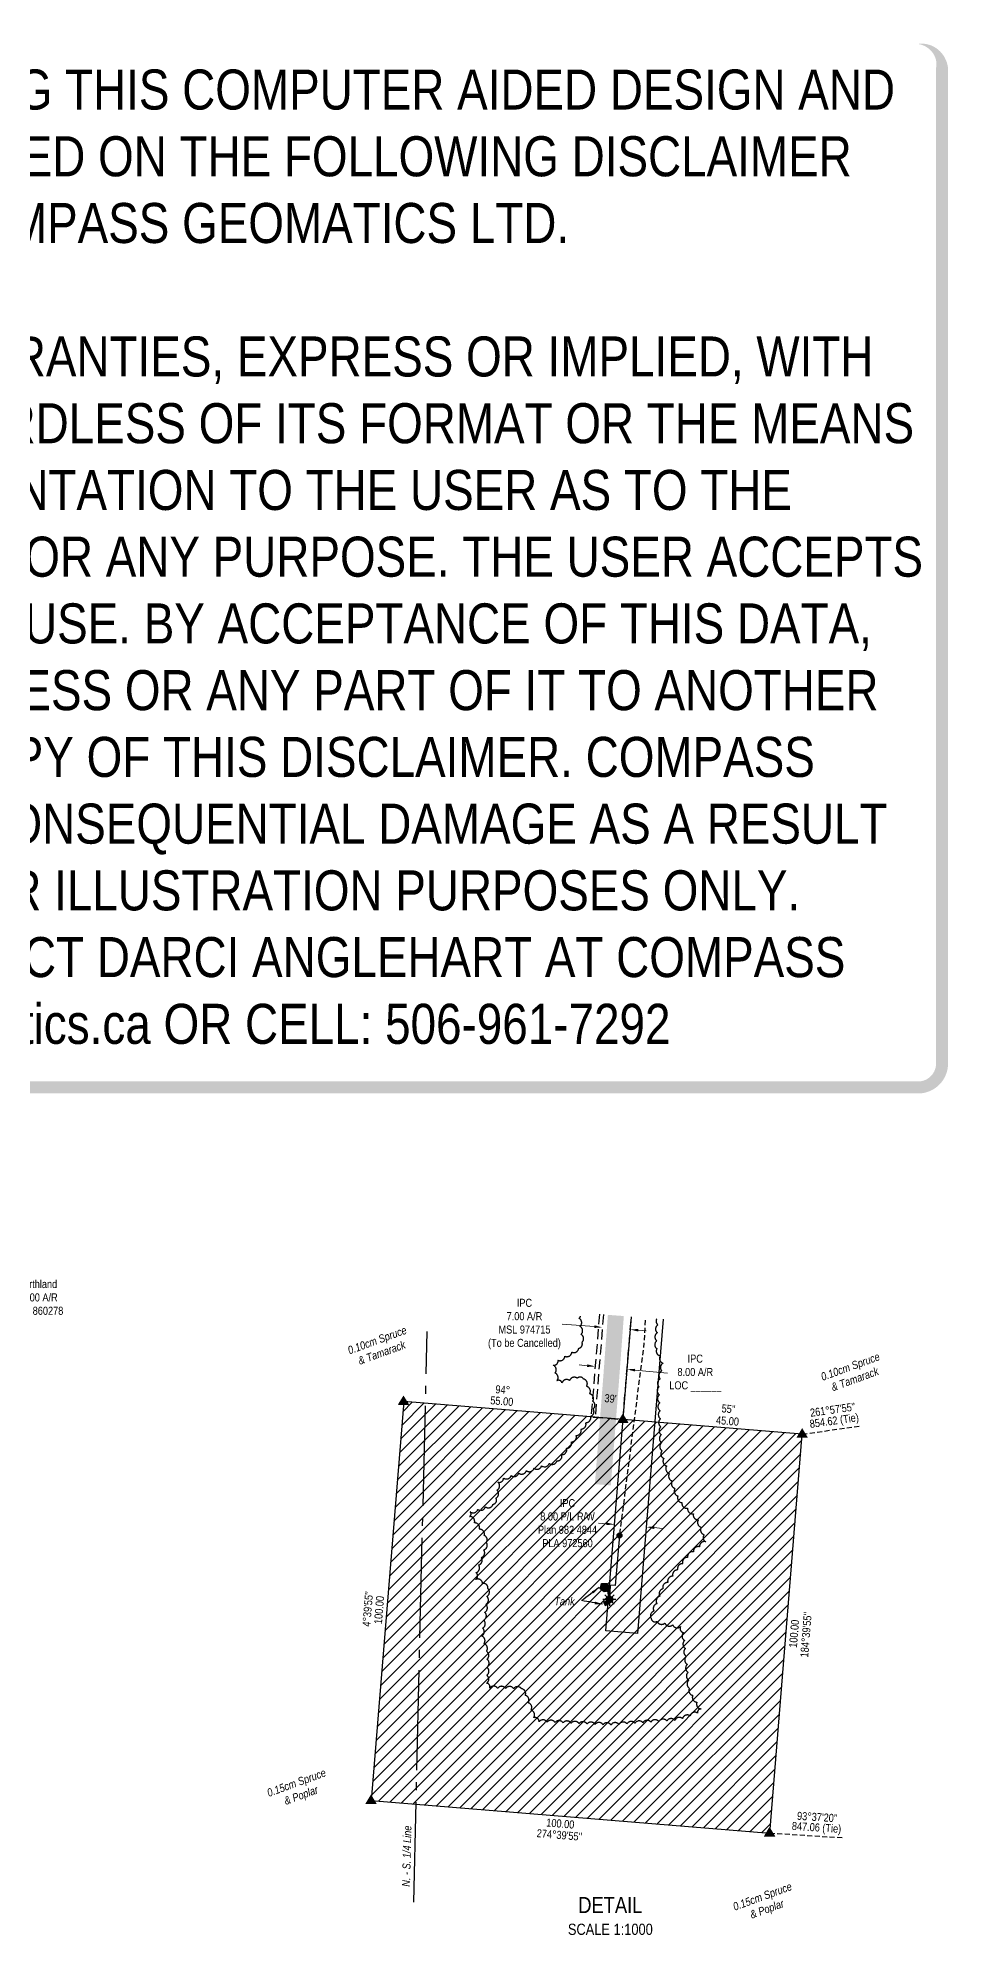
# Model space of a CAD drawing. Extents: x 396328 to 399504, y 6166583 to 6169127.
# Drawn here: x 398366 to 399504, y 6166758 to 6169127 of the extents above; entities that cross this region are included whole.
import ezdxf
from ezdxf.enums import TextEntityAlignment as Align

# ---------------------------------------------------------------- set-up
doc = ezdxf.new("R2010")
doc.units = 0
doc.header["$LTSCALE"] = 5
doc.header["$PDSIZE"] = 0.5
for name, pattern in [('0', [1, 1, 0]), ('foc-ACCESSROAD', [3.75, 2.5, -1.25]), ('foc-QUARTERLINE', [33, 25, -3, 2, -3]), ('foc-TIELINE', [1.875, 1.25, -0.625]), ('UG_PIPE', [1.875, 1.25, -0.625])]:
    doc.linetypes.add(name, pattern=pattern)
doc.layers.get('Defpoints').update_dxf_attribs({"color": 9})
for name, color, linetype, true_color in [('AS-PIPE-AG', 7, 'Continuous', 0x7d00fa), ('AS-STRUCTURE-H', 7, 'Continuous', 0xa8a8a8), ('AS-STRUCTURE-T', 7, 'Continuous', 0x454545)]:
    doc.layers.add(name, color=color, linetype=linetype, true_color=true_color)
for name, color, linetype in [('AS-PIPE-UG', 44, 'UG_PIPE'), ('AS-ROADS', 254, 'Continuous'), ('AS-SYMBOL', 7, 'Continuous'), ('C-AR', 13, 'foc-ACCESSROAD'), ('C-RW', 13, 'Continuous'), ('C-WS-S', 8, 'Continuous'), ('DETAIL-T', 7, 'Continuous'), ('L-BD', 7, 'Continuous'), ('L-BD1', 253, 'Continuous'), ('L-MON', 1, 'Continuous'), ('L-QSEC', 8, 'foc-QUARTERLINE'), ('L-TIE', 7, 'foc-TIELINE'), ('P-PROPOSED', 10, 'Continuous'), ('P-PROPOSED-EXISTING-H', 59, 'Continuous'), ('T-BUSH', 110, '0'), ('T-BUSH-T', 110, 'Continuous')]:
    doc.layers.add(name, color=color, linetype=linetype)
doc.layers.add('AS-STRUCTURE', color=7, linetype='Continuous', lineweight=30, true_color=0x595959)
for name, color, linetype, lineweight in [('C-AR-T', 13, 'Continuous', 9), ('C-RW-T', 13, 'Continuous', 9), ('F-AR-T', 190, 'Continuous', 9)]:
    doc.layers.add(name, color=color, linetype=linetype, lineweight=lineweight)
doc.layers.add('DISCLAIMER', color=7, linetype='Continuous', plot=False)
doc.styles.add('80', font='ARIALN.TTF', dxfattribs={"height": 10})
doc.styles.add('80CG', font='ARIALN.TTF', dxfattribs={"height": 10})
doc.styles.add('80L', font='ARIALN.TTF', dxfattribs={"height": 10})
doc.dimstyles.new('Compass 5 000', dxfattribs={"dimscale": 5, "dimtxt": 9, "dimasz": 2, "dimexe": 0.2, "dimexo": 0.0625, "dimgap": 0.5, "dimtad": 0, "dimtih": 1, "dimtoh": 1, "dimzin": 0, "dimdsep": 46, "dimtxsty": '80CG', "dimcen": 0.1, "dimse1": 1, "dimse2": 1, "dimclrd": 256, "dimclrt": 256, "dimaunit": 1, "dimadec": 4, "dimazin": 0, "dimtfac": 0.06, "dimtofl": 0, "dimtmove": 0, "dimatfit": 1, "dimfxl": 0.2, "dimtolj": 1, "dimtzin": 0, "dimlwd": -1, "dimarcsym": 0})

# ---------------------------------------------------------------- blocks, each defined once
blk = doc.blocks.new('*D422')
at = {"layer": 'Defpoints', "color": 0, "transparency": 16777216}
for p in [(398320.7, 6167530.5), (398559, 6167524.2), (398558.5, 6167504.2)]:
    blk.add_point(p, dxfattribs=at)
at = {"layer": 'F-AR-T', "transparency": 16777216}
for p, q in [((398321, 6167540.5), (398321.3, 6167554.1)), ((398321.3, 6167554.1), (398331.3, 6167554.1)), ((398319.9, 6167500.5), (398319.6, 6167490.5))]:
    blk.add_line(p, q, dxfattribs=at)
for points in [[(398319.3, 6167540.6), (398322.6, 6167540.5), (398320.7, 6167530.5)], [(398318.2, 6167500.6), (398321.6, 6167500.5), (398320.2, 6167510.5)]]:
    blk.add_solid(points, dxfattribs=at)
at = {"layer": 'F-AR-T', "transparency": 16777216, "insert": (398365.6, 6167554.1), "char_height": 10, "attachment_point": 5, "style": '80CG'}
blk.add_mtext('\\A1;Northland\\P20.00 A/R\\PDLO 860278', dxfattribs=at)
blk = doc.blocks.new('RISER')
h = blk.add_hatch(color=255)
h.dxf.hatch_style = 1
edge = h.paths.add_edge_path()
edge.add_arc((0, 0), 0.7, 0, 360)
blk.add_hatch(color=13).paths.add_polyline_path([(0.58, -0.15), (-0.58, -0.15, 0.774597)])
at = {"color": 13}
blk.add_line((-0.58, -0.15), (0.58, -0.15), dxfattribs=at)
blk.add_circle((0, 0), 0.6, dxfattribs=at)
blk = doc.blocks.new('GAS')
h = blk.add_hatch(color=255)
h.dxf.hatch_style = 1
edge = h.paths.add_edge_path()
edge.add_arc((0, 0), 0.9, 0, 360)
for p, q in [((-0.81, 0), (-1.62, 0)), ((-0.57, 0.57), (-1.14, 1.14)), ((0, 0.81), (0, 1.62)), ((0.57, 0.57), (1.14, 1.14)), ((1.62, 0), (0.81, 0)), ((-0.57, -0.57), (-1.14, -1.14)), ((0, -0.81), (0, -1.62)), ((1.14, -1.14), (0.57, -0.57))]:
    blk.add_line(p, q)
blk.add_circle((0, 0), 0.8)
blk = doc.blocks.new('TRIA')
blk.add_hatch(color=255).paths.add_polyline_path([(-0.04, 1.52), (-1.47, -0.87), (1.39, -0.87)])
blk = doc.blocks.new('TRIAA')
blk.add_blockref('TRIA', (0, 0))
blk = doc.blocks.new('TRIB')
at = {"color": 1}
blk.add_lwpolyline([(-1.12, -0.67), (-0.04, 1.13), (1.04, -0.67)], close=True, dxfattribs=at)
blk = doc.blocks.new('TRIBB')
blk.add_blockref('TRIB', (0, 0))
blk = doc.blocks.new('TRICC')
for name in ['TRIAA', 'TRIBB']:
    blk.add_blockref(name, (0, 0))
blk = doc.blocks.new('plspike')
blk.add_blockref('TRICC', (0, 0))
blk = doc.blocks.new('STRIA')
blk.add_hatch(color=255).paths.add_polyline_path([(-0.04, 1.52), (-1.47, -0.87), (1.39, -0.87)])
blk = doc.blocks.new('STRIAA')
blk.add_blockref('STRIA', (0, 0))
blk = doc.blocks.new('STRIB')
at = {"color": 1}
blk.add_solid([(-1.12, -0.67), (-0.04, 1.13), (1.04, -0.67)], dxfattribs=at)
blk = doc.blocks.new('STRIBB')
blk.add_blockref('STRIB', (0, 0))
blk = doc.blocks.new('STRICC')
for name in ['STRIAA', 'STRIBB']:
    blk.add_blockref(name, (0, 0))
blk = doc.blocks.new('fdspike')
blk.add_blockref('STRICC', (0, 0))
blk = doc.blocks.new('*D443')
at = {"layer": 'C-RW-T', "transparency": 16777216}
for p, q in [((399076.9, 6167271.4), (399066.9, 6167272.2)), ((399136.7, 6167266.6), (399146.6, 6167265.7))]:
    blk.add_line(p, q, dxfattribs=at)
for points in [[(399077, 6167273.1), (399076.7, 6167269.8), (399086.8, 6167270.6)], [(399136.8, 6167268.2), (399136.5, 6167264.9), (399126.7, 6167267.4)]]:
    blk.add_solid(points, dxfattribs=at)
at = {"layer": 'Defpoints', "color": 0, "transparency": 16777216}
for p in [(399087.7, 6167281.6), (399127.6, 6167278.3), (399126.7, 6167267.4)]:
    blk.add_point(p, dxfattribs=at)
at = {"layer": 'C-RW-T', "transparency": 16777216, "insert": (399028.2, 6167272.2), "char_height": 10, "attachment_point": 5, "style": '80CG'}
blk.add_mtext('\\A1;IPC\\P8.00 P/L R/W\\PPlan 982 4844\\PPLA 972560', dxfattribs=at)
blk = doc.blocks.new('*D444')
at = {"layer": 'C-AR-T', "transparency": 16777216}
for p, q in [((399052.8, 6167468.9), (399042.9, 6167469.9)), ((399112.6, 6167463.4), (399153.3, 6167459.6))]:
    blk.add_line(p, q, dxfattribs=at)
for points in [[(399053, 6167470.6), (399052.7, 6167467.3), (399062.8, 6167468)], [(399112.7, 6167465), (399112.4, 6167461.7), (399102.6, 6167464.3)]]:
    blk.add_solid(points, dxfattribs=at)
at = {"layer": 'Defpoints', "color": 0, "transparency": 16777216}
for p in [(399068.2, 6167525.4), (399108, 6167521.7), (399062.8, 6167468)]:
    blk.add_point(p, dxfattribs=at)
at = {"layer": 'C-AR-T', "transparency": 16777216, "insert": (399187.9, 6167459.6), "char_height": 10, "attachment_point": 5, "style": '80CG'}
blk.add_mtext('\\A1;IPC\\P8.00 A/R\\PLOC ______', dxfattribs=at)
blk = doc.blocks.new('*D448')
at = {"layer": 'C-AR-T', "transparency": 16777216}
for p, q in [((399061.9, 6167517.7), (399021.7, 6167520.9)), ((399116.6, 6167513.2), (399126.6, 6167512.4))]:
    blk.add_line(p, q, dxfattribs=at)
for points in [[(399062, 6167519.3), (399061.7, 6167516), (399071.8, 6167516.8)], [(399116.8, 6167514.8), (399116.5, 6167511.5), (399106.7, 6167514)]]:
    blk.add_solid(points, dxfattribs=at)
at = {"layer": 'Defpoints', "color": 0, "transparency": 16777216}
for p in [(399072.7, 6167527.1), (399106.7, 6167514), (399107.5, 6167524.2)]:
    blk.add_point(p, dxfattribs=at)
at = {"layer": 'C-AR-T', "transparency": 16777216, "insert": (398974.4, 6167520.9), "char_height": 10, "attachment_point": 5, "style": '80CG'}
blk.add_mtext('\\A1;IPC\\P7.00 A/R\\PMSL 974715\\P(To be Cancelled)', dxfattribs=at)
blk = doc.blocks.new('Disclaimer_Legal')
at = {"layer": 'DISCLAIMER', "color": 254, "flags": 128}
blk.add_lwpolyline([(-3612.9, -1104.6, 37.5, 37.5, 0), (4096.1, -1104.6, 37.5, 37.5, 0.414214), (4171.1, -1029.6, 37.5, 37.5, 0), (4171.1, 2078.7, 37.5, 0, 0.414214), (4096.1, 2153.7, 0, 0, 0), (-3612.9, 2153.7, 0, 0, 0.414214), (-3687.9, 2078.7, 0, 0, 0), (-3687.9, -1029.6, 0, 37.5, 0.414214)], format="xyseb", close=True, dxfattribs=at)
at = {"layer": 'DISCLAIMER', "color": 254, "insert": (241.6, 533.9), "char_height": 125, "width": 7717.568, "attachment_point": 5, "style": '80'}
blk.add_mtext('NOTICE TO THE CORPORATION, PERSON &/OR PERSONS REGARDING THIS COMPUTER AIDED DESIGN AND DRAFTING (CADD) FILES. ACCEPTANCE OF THE CADD DATA IS BASED ON THE FOLLOWING DISCLAIMER WHICH COVERS ALL CADD DATA RECIEVED FROM COMPASS GEOMATICS LTD.\\P{\\fArial Narrow|b1|i0|c0|p34;DISCLAIMER}\\PCOMPASS GEOMATICS LTD. MAKES NO REPRESENTATION OR WARRANTIES, EXPRESS OR IMPLIED, WITH RESPECT TO THE REUSE OF THE DATA PROVIDED HEREWITH, REGARDLESS OF ITS FORMAT OR THE MEANS OF ITS TRANSMISSION. THERE IS NO GUARANTEE OR REPRESENTATION TO THE USER AS TO THE ACCURACY, CURRENCY, SUITABILITY OR RELIABILITY OF THIS DATA FOR ANY PURPOSE. THE USER ACCEPTS THE DATA "AS IS", AND ASSUMES ALL RISKS ASSOCIATED WITH ITS USE. BY ACCEPTANCE OF THIS DATA, THE USER AGREES NOT TO TRANSMIT THIS DATA OR PROVIDE ACCESS OR ANY PART OF IT TO ANOTHER PARTY UNLESS THE USER SHALL INCLUDE WITH THE DATA A COPY OF THIS DISCLAIMER. COMPASS GEOMATICS LTD. ASSUMES NO RESPONSIBILITY FOR ACTUAL OR CONSEQUENTIAL DAMAGE AS A RESULT OF ANY USER\'S RELIANCE ON THIS DATA. THIS CADD FILE IS FOR ILLUSTRATION PURPOSES ONLY.\\PIF YOU REQUIRE MORE ACCURATE INFORMATION, PLEASE CONTACT DARCI ANGLEHART AT COMPASS GEOMATICS LTD. VIA EMAIL: darci.anglehart@compassgeomatics.ca OR CELL: 506-961-7292', dxfattribs=at)

msp = doc.modelspace()

# ---------------------------------------------------------------- hatches: boundary and pattern name
at = {"layer": 'AS-STRUCTURE-H'}
h = msp.add_hatch(color=256, dxfattribs=at)
h.dxf.hatch_style = 1
h.paths.add_polyline_path([(399074.228, 6167186.341), (399068.983, 6167190.141), (399070.818, 6167196.861), (399077.533, 6167196.811), (399080.073, 6167191.946), (399077.093, 6167186.991)])
h = msp.add_hatch(color=256, dxfattribs=at)
h.dxf.hatch_style = 1
h.paths.add_polyline_path([(399073.108, 6167173.551), (399075.078, 6167169.206), (399081.158, 6167171.961), (399079.623, 6167175.716)])
at = {"layer": 'P-PROPOSED-EXISTING-H'}
h = msp.add_hatch(dxfattribs=at)
h.set_pattern_fill('ANSI31', color=256, scale=3.498719, style=0)
h.set_pattern_definition([(45, (3615.781, 8913.598), (-7.854848808, 7.854848808), [])])
h.paths.add_polyline_path([(398782.833, 6166925.856), (399280.993, 6166885.198), (399321.651, 6167383.359), (398823.491, 6167424.017)])

# ---------------------------------------------------------------- linework, layer by layer
at = {"layer": 'AS-PIPE-AG', "flags": 128}
for points in [[(399093.208, 6167256.751), (399087.653, 6167194.226), (399081.468, 6167194.636), (399080.658, 6167177.021)], [(399080.563, 6167180.786), (399079.528, 6167182.271), (399078.023, 6167191.371)]]:
    msp.add_lwpolyline(points, dxfattribs=at)
at = {"layer": 'AS-PIPE-UG', "flags": 128}
msp.add_lwpolyline([(399093.713, 6167258.936), (399124.143, 6167497.096), (399125.985, 6167528.582)], dxfattribs=at)
at = {"layer": 'AS-ROADS', "const_width": 19.993, "flags": 128}
msp.add_lwpolyline([(399088.647, 6167531.628), (399082.668, 6167451.241), (399072.383, 6167320.161)], dxfattribs=at)
at = {"layer": 'AS-STRUCTURE', "flags": 128}
for points in [[(399074.228, 6167186.341), (399068.983, 6167190.141), (399070.818, 6167196.861), (399077.533, 6167196.811), (399080.073, 6167191.946), (399077.093, 6167186.991)], [(399073.108, 6167173.551), (399075.078, 6167169.206), (399081.158, 6167171.961), (399079.623, 6167175.716)]]:
    msp.add_lwpolyline(points, close=True, dxfattribs=at)
at = {"layer": 'C-AR', "flags": 128}
for points in [[(399068.124, 6167533.302), (399057.647, 6167404.917), (399097.5, 6167401.665), (399107.977, 6167530.051)], [(399073.151, 6167532.892), (399062.691, 6167404.494)], [(399097.563, 6167401.646), (399108.023, 6167530.047)]]:
    msp.add_lwpolyline(points, dxfattribs=at)
at = {"layer": 'C-RW', "flags": 128}
msp.add_lwpolyline([(399147.875, 6167526.796), (399115.855, 6167134.291), (399075.987, 6167137.544), (399108.008, 6167530.048)], dxfattribs=at)
at = {"layer": 'L-QSEC'}
msp.add_line((398835.973, 6166798.899), (398852.866, 6167511.638), dxfattribs=at)
at = {"layer": 'L-TIE', "flags": 128}
for points in [[(399321.651, 6167383.359), (399392.959, 6167393.425)], [(399280.993, 6166885.198), (399372.245, 6166879.42)]]:
    msp.add_lwpolyline(points, dxfattribs=at)
at = {"layer": 'P-PROPOSED'}
msp.add_lwpolyline([(398782.833, 6166925.856), (399280.993, 6166885.198), (399321.651, 6167383.359), (398823.491, 6167424.017)], close=True, dxfattribs=at)
at = {"layer": 'T-BUSH', "flags": 128}
msp.add_lwpolyline([(399139.677, 6167527.465, 0.35650752), (399141.197, 6167519.896, 0.52056705), (399140.429, 6167509.929, 0.52056705), (399139.662, 6167499.962, 0.52056705), (399139.895, 6167490.177, 0.52056705), (399144.123, 6167481.119, 0.52056705), (399147.932, 6167472.01, 0.52056705), (399146.023, 6167462.198, 0.52056705), (399144.113, 6167452.385, 0.52056705), (399142.639, 6167442.541, 0.52056705), (399143.099, 6167432.555, 0.52056705), (399143.559, 6167422.57, 0.52056705), (399144.019, 6167412.584, 0.52056705), (399144.48, 6167402.598, 0.52056705), (399144.94, 6167392.612, 0.52056705), (399145.4, 6167382.627, 0.52056705), (399145.86, 6167372.641, 0.52056705), (399146.32, 6167362.655, 0.52056705), (399148.591, 6167353.041, 0.52056705), (399152.101, 6167343.681, 0.52056705), (399155.611, 6167334.321, 0.52056705), (399159.121, 6167324.962, 0.52056705), (399162.631, 6167315.602, 0.52056705), (399166.141, 6167306.242, 0.52056705), (399171.17, 6167297.879, 0.52056705), (399178.363, 6167290.938, 0.52056705), (399185.556, 6167283.996, 0.52056705), (399191.729, 6167276.369, 0.52056705), (399195.438, 6167267.086, 0.52056705), (399199.147, 6167257.803, 0.52056705), (399201.019, 6167248.999, 0.52056705), (399193.251, 6167242.707, 0.52056705), (399185.483, 6167236.415, 0.52056705), (399178.332, 6167229.516, 0.52056705), (399172.156, 6167221.656, 0.52056705), (399165.979, 6167213.796, 0.52056705), (399159.803, 6167205.936, 0.52056705), (399153.626, 6167198.076, 0.52056705), (399147.45, 6167190.217, 0.52056705), (399143.708, 6167180.963, 0.52056705), (399140.058, 6167171.657, 0.52056705), (399136.407, 6167162.351, 0.52056705), (399132.756, 6167153.045, 0.52056705), (399140.138, 6167149.592, 0.52056705), (399149.89, 6167147.396, 0.52056705), (399159.643, 6167145.201, 0.52056705), (399169.395, 6167143.005, 0.52056705), (399173.367, 6167135.615, 0.52056705), (399174.512, 6167125.685, 0.52056705), (399175.658, 6167115.754, 0.52056705), (399176.803, 6167105.824, 0.52056705), (399177.948, 6167095.893, 0.52056705), (399178.981, 6167085.951, 0.52056705), (399179.804, 6167075.989, 0.52056705), (399180.627, 6167066.027, 0.52056705), (399184.694, 6167057.132, 0.52056705), (399189.947, 6167048.627, 0.52056705), (399195.2, 6167040.122, 0.52056705), (399190.785, 6167034.979, 0.52056705), (399181.389, 6167031.568, 0.52056705), (399171.992, 6167028.157, 0.52056705), (399162.353, 6167025.886, 0.52056705), (399152.382, 6167025.169, 0.52056705), (399142.412, 6167024.453, 0.52056705), (399132.441, 6167023.736, 0.52056705), (399122.471, 6167023.019, 0.52056705), (399112.5, 6167022.302, 0.52056705), (399102.529, 6167021.585, 0.52056705), (399092.559, 6167020.869, 0.52056705), (399082.588, 6167020.152, 0.52056705), (399072.604, 6167020.467, 0.52056705), (399062.619, 6167020.93, 0.52056705), (399052.633, 6167021.393, 0.52056705), (399042.648, 6167021.855, 0.52056705), (399032.662, 6167022.318, 0.52056705), (399022.676, 6167022.781, 0.52056705), (399012.691, 6167023.244, 0.52056705), (399002.705, 6167023.707, 0.52056705), (398992.719, 6167024.169, 0.52056705), (398986.075, 6167029.252, 0.52056705), (398982.509, 6167038.591, 0.52056705), (398978.943, 6167047.93, 0.52056705), (398975.377, 6167057.268, 0.52056705), (398970.901, 6167065.314, 0.52056705), (398960.907, 6167065.523, 0.52056705), (398950.913, 6167065.732, 0.52056705), (398940.919, 6167065.94, 0.52056705), (398930.925, 6167066.149, 0.52056705), (398927.146, 6167072.334, 0.52056705), (398927.328, 6167082.329, 0.52056705), (398927.511, 6167092.324, 0.52056705), (398927.693, 6167102.318, 0.52056705), (398926.891, 6167112.167, 0.52056705), (398923.819, 6167121.68, 0.52056705), (398920.931, 6167131.209, 0.52056705), (398922.227, 6167141.121, 0.52056705), (398923.524, 6167151.033, 0.52056705), (398924.82, 6167160.945, 0.52056705), (398926.116, 6167170.857, 0.52056705), (398927.412, 6167180.769, 0.52056705), (398928.708, 6167190.681, 0.52056705), (398922.111, 6167196.8, 0.52056705), (398913.562, 6167201.982, 0.52056705), (398913.878, 6167210.388, 0.52056705), (398917.099, 6167219.851, 0.52056705), (398920.32, 6167229.314, 0.52056705), (398923.54, 6167238.778, 0.52056705), (398926.761, 6167248.241, 0.52056705), (398924.11, 6167256.735, 0.52056705), (398918.018, 6167264.66, 0.52056705), (398911.926, 6167272.586, 0.52056705), (398905.834, 6167280.511, 0.52056705), (398906.627, 6167286.318, 0.52056705), (398916.121, 6167289.447, 0.52056705), (398925.615, 6167292.575, 0.52056705), (398935.11, 6167295.704, 0.52056705), (398938.863, 6167303.564, 0.52056705), (398940.121, 6167313.481, 0.52056705), (398941.379, 6167323.398, 0.52056705), (398948.278, 6167328.62, 0.52056705), (398957.802, 6167331.658, 0.52056705), (398967.325, 6167334.696, 0.52056705), (398976.849, 6167337.734, 0.52056705), (398986.372, 6167340.771, 0.52056705), (398995.896, 6167343.809, 0.52056705), (399005.419, 6167346.847, 0.52056705), (399014.943, 6167349.885, 0.52056705), (399021.033, 6167357.754, 0.52056705), (399027.034, 6167365.749, 0.52056705), (399033.035, 6167373.744, 0.52056705), (399039.036, 6167381.738, 0.52056705), (399045.037, 6167389.733, 0.52056705), (399051.038, 6167397.727, 0.52056705), (399057.039, 6167405.722, 0.52056705), (399060.239, 6167414.773, 0.52056705), (399059.753, 6167424.538, 0.52056705), (399055.907, 6167433.765, 0.52056705), (399052.06, 6167442.991, 0.52056705), (399048.214, 6167452.218, 0.52056705), (399040.455, 6167453.172, 0.52056705), (399030.882, 6167450.292, 0.52056705), (399021.31, 6167447.412, 0.52056705), (399014.901, 6167449.992, 0.52056705), (399012.64, 6167459.729, 0.52056705), (399010.379, 6167469.466, 0.52056705), (399016.327, 6167475.662, 0.52056705), (399024.962, 6167480.698, 0.52056705), (399033.597, 6167485.735, 0.52056705), (399042.231, 6167490.772, 0.52056705), (399046.238, 6167498.125, 0.52056705), (399045.094, 6167508.055, 0.52056705), (399043.95, 6167517.986, 0.52056705), (399042.806, 6167527.917, 0.13744607), (399044.589, 6167530.685, 0.13744607)], format="xyb", dxfattribs=at)

# ---------------------------------------------------------------- block references
at = {"xscale": 0.4, "yscale": 0.4, "zscale": 0.4}
msp.add_blockref('Disclaimer_Legal', (397827.89, 6168258.203), dxfattribs=at)
at = {"layer": 'AS-SYMBOL', "color": 3, "xscale": 4.998170399999996, "yscale": 4.998170399999996, "zscale": 4.998170399999996}
msp.add_blockref('RISER', (399093.243, 6167256.776), dxfattribs=at)
at = {"layer": 'C-WS-S', "color": 3, "xscale": 4.998170399999996, "yscale": 4.998170399999996, "zscale": 4.998170399999996}
msp.add_blockref('GAS', (399080.623, 6167176.946), dxfattribs=at)
at = {"layer": 'L-MON', "color": 3, "xscale": 4.998170399999996, "yscale": 4.998170399999996, "zscale": 4.998170399999996}
for name, p in [('plspike', (398823.491, 6167424.017)), ('plspike', (399097.563, 6167401.648)), ('fdspike', (399321.651, 6167383.359)), ('fdspike', (398782.833, 6166925.856)), ('plspike', (399280.993, 6166885.198))]:
    msp.add_blockref(name, p, dxfattribs=at)

# ---------------------------------------------------------------- texts
at = {"layer": 'AS-STRUCTURE-T', "insert": (399024.466, 6167174.475), "char_height": 9.99634, "width": 26.16818, "attachment_point": 5, "style": '80CG'}
msp.add_mtext('\\A1;{\\fArial Narrow|b0|i1|c0|p34;Tank}', dxfattribs=at)
at = {"layer": 'DETAIL-T', "color": 3, "insert": (399081.751, 6166781.547), "char_height": 20, "width": 105.50559, "attachment_point": 5, "style": '80CG'}
msp.add_mtext('DETAIL\\P{\\H0.7x;SCALE 1:1000}', dxfattribs=at)
at = {"layer": 'L-BD', "style": '80L'}
for s, height, rotation, p in [("261°57'55''", 9.99634, 8.0351, (399359.577, 6167413.951)), ('854.62 (Tie)', 9.99634, 8.0351, (399361.673, 6167399.104)), ('847.06 (Tie)', 9.99634, 356.3772, (399339.379, 6166891.017)), ("93°37'20''", 9.9963, 356.3772, (399340.279, 6166905.233))]:
    msp.add_text(s, height=height, rotation=rotation, dxfattribs=at).set_placement(p, align=Align.MIDDLE)
at = {"layer": 'L-BD1', "style": '80L'}
for s, height, rotation, p in [('94°', 9.9963, 355.3341, (398947.299, 6167438.88)), ('55.00', 9.9963, 355.3341, (398946.14, 6167424.682)), ("39'", 9.9963, 355.3341, (399081.956, 6167427.889)), ("55''", 9.9963, 355.3341, (399229.4, 6167414.93)), ('45.00', 9.9963, 355.3341, (399228.18, 6167399.985)), ("4°39'55''", 9.9963, 85.3341, (398778.529, 6167164.98)), ('100.00', 9.9963, 85.3341, (398792.726, 6167163.821)), ("184°39'55''", 9.99634, 85.3341, (399326.284, 6167132.907)), ('100.00', 9.9963, 85.3341, (399311.339, 6167134.127)), ('100.00', 9.9963, 355.3341, (399019.268, 6166897.031)), ("274°39'55''", 9.99634, 355.3341, (399018.11, 6166882.833))]:
    msp.add_text(s, height=height, rotation=rotation, dxfattribs=at).set_placement(p, align=Align.MIDDLE)
at = {"layer": 'L-BD1', "insert": (398822.316, 6166856.461), "char_height": 9.99634, "width": 76.97915, "attachment_point": 2, "rotation": 88.642272, "style": '80L'}
msp.add_mtext('{\\fArial Narrow|b0|i1|c0|p34;N. - S. 1/4 Line}', dxfattribs=at)
at = {"layer": 'T-BUSH-T', "char_height": 9.99634, "width": 76.83859, "attachment_point": 2, "rotation": 20, "style": '80L'}
for s, insert in [('{\\fArial Narrow|b0|i1|c0|p34;0.10cm Spruce & Tamarack}', (398788.626, 6167505.53)), ('{\\fArial Narrow|b0|i1|c0|p34;0.10cm Spruce & Tamarack}', (399379.913, 6167472.485)), ('{\\fArial Narrow|b0|i1|c0|p34;0.15cm Spruce & Poplar}', (398687.765, 6166952.835)), ('{\\fArial Narrow|b0|i1|c0|p34;0.15cm Spruce & Poplar}', (399270.07, 6166810.728))]:
    msp.add_mtext(s, dxfattribs=dict(at, insert=insert))

# ---------------------------------------------------------------- dimensions: what is measured, and where the dimension line sits
at = {"layer": 'C-AR-T'}
for base, p1, p2, angle, text, picture, middle in [((399106.667, 6167513.999), (399072.676, 6167527.052), (399107.5, 6167524.21), 355.3347, 'IPC\\P7.00 A/R\\PMSL 974715\\P(To be Cancelled)', '*D448', (398974.404, 6167520.93)), ((399062.799, 6167468.021), (399107.965, 6167521.727), (399068.152, 6167525.439), 174.673551, 'IPC\\P8.00 A/R\\PLOC ______', '*D444', (399187.894, 6167459.585))]:
    dim = msp.add_linear_dim(base=base, p1=p1, p2=p2, angle=angle, text=text, dimstyle='Compass 5 000', dxfattribs=at)
    dim.commit()
    dim.dimension.update_dxf_attribs({"geometry": picture, "text_midpoint": middle, "dimtype": 161})
at = {"layer": 'C-RW-T'}
dim = msp.add_linear_dim(base=(399126.696, 6167267.363), p1=(399087.737, 6167281.575), p2=(399127.59, 6167278.323), angle=355.336161, text='IPC\\P8.00 P/L R/W\\PPlan 982 4844\\PPLA 972560', dimstyle='Compass 5 000', dxfattribs=at)
dim.commit()
dim.dimension.update_dxf_attribs({"geometry": '*D443', "text_midpoint": (399028.185, 6167272.241), "dimtype": 161})
at = {"layer": 'F-AR-T'}
dim = msp.add_linear_dim(base=(398320.715, 6167530.525), p1=(398558.476, 6167504.157), p2=(398559.01, 6167524.155), angle=88.468648, text='Northland\\P20.00 A/R\\PDLO 860278', dimstyle='Compass 5 000', dxfattribs=at)
dim.commit()
dim.dimension.update_dxf_attribs({"geometry": '*D422', "text_midpoint": (398365.64, 6167554.135), "dimtype": 161})

# ---------------------------------------------------------------- leaders
at = {"layer": 'AS-STRUCTURE-T', "path_type": 1}
for points in [[(399067.823, 6167191.705), (399045.792, 6167175.441)], [(399072.08, 6167170.937), (399045.792, 6167175.441)]]:
    msp.add_leader(points, dimstyle='Compass 5 000', override={"dimgap": 0.5, "dimtad": 0}, dxfattribs=at)

doc.saveas('drawing.dxf')
